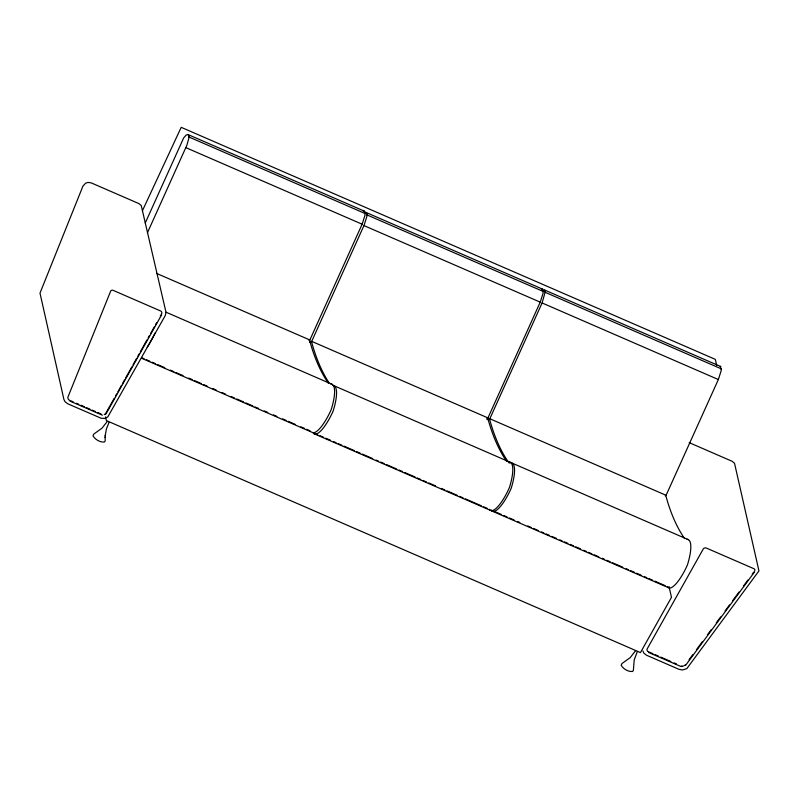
<?xml version="1.0" encoding="UTF-8"?>
<svg xmlns="http://www.w3.org/2000/svg" width="799" height="799" viewBox="0 0 799 799"><rect width="100%" height="100%" fill="white"/><g stroke="black" fill="none" stroke-linecap="round" stroke-linejoin="round"><path stroke-width="1.2" d="M105.108 437.433L105.228 435.285M363.265 211.136L364.654 211.276L365.033 215.111L362.127 224.209L309.862 339.984L309.023 340.544M541.362 289.078L542.751 289.218L543.13 293.043L540.224 302.152L487.959 417.927L487.12 418.486M720.318 366.292L721.257 370.426L718.351 379.535L666.086 495.31L665.247 495.859M105.208 435.685L106.437 428.853L109.024 422.431M147.435 232.769L186.886 145.208L188.774 138.537L188.814 135.56L187.835 134.402L186.007 135.231L183.65 137.937L145.218 223.061M309.463 342.222L311.7 341.363L363.964 225.588L366.871 216.479L366.911 213.503L365.932 212.334L365.103 212.504M487.59 419.595L489.827 418.736L542.092 302.961L545.148 292.174L544.668 290.057L542.231 290.556M142.442 210.706L181.193 127.331L715.315 359.35L716.663 365.273M637.202 651.874L634.186 659.984L633.377 670.381L632.548 671.5C628.164 671.869 623.34 669.033 621.153 665.267L622.012 663.5L630.231 657.587L635.435 650.905M114.257 398.232L105.548 413.692A2.517 2.267 -12.9 0 1 105.098 414.142M115.475 396.074L116.684 393.917M117.892 391.76L121.528 385.278M122.736 383.121L124.554 379.885M125.763 377.727L131.825 366.931M133.034 364.773L136.669 358.302M137.877 356.144L139.086 353.987M140.304 351.82L146.966 339.955M148.175 337.797L149.383 335.64M150.602 333.473L154.227 327.001M155.445 324.843L156.654 322.686M160.289 316.204L161.498 314.047M105.947 414.052L161.658 314.756M107.246 421.463L102.042 428.134L93.833 434.047L92.974 435.815C95.161 439.59 99.975 442.416 104.369 442.047L105.188 440.928L105.138 436.953M689.088 659.664L692.763 654.691M696.438 649.717L702.311 641.757M707.455 634.786L711.13 629.812M716.274 622.85L720.678 616.878M725.083 610.915L729.497 604.943M732.433 600.968L739.045 592.009M743.45 586.047L747.864 580.074M752.268 574.101L753.737 572.114M685.582 665.347L754.636 571.834M685.412 664.638L685.083 665.028A3.406 3.076 -12.9 0 1 684.473 665.547M364.654 211.276L188.394 134.711L188.914 136.989L365.173 213.553M542.751 289.218L366.491 212.644L367.011 214.921L543.27 291.495M720.878 366.601L544.618 290.027L545.138 292.304L721.397 368.878M185.867 147.645L362.127 224.209M363.964 225.588L540.224 302.152M542.092 302.961L718.351 379.535M689.207 442.646L732.164 461.313L734.531 463.31L758.95 570.905L686.85 668.593L682.556 669.981L679.03 669.342L646.391 655.17L643.854 653.153L642.905 650.985M156.494 273.368L309.862 339.984M311.7 341.363L487.959 417.927M489.827 418.736L666.086 495.31M166.282 312.299L332.234 384.389M334.192 385.817L510.451 462.381M512.199 463.14L688.458 539.715M141.813 357.722L144.1 358.711M146.387 359.71L149.822 361.198M152.11 362.197L155.545 363.685M157.832 364.674L164.704 367.66M170.427 370.147L173.862 371.635M176.15 372.634L183.021 375.62M188.744 378.107L192.169 379.595M194.467 380.594L201.328 383.57M203.615 384.569L207.051 386.057M212.774 388.544L216.209 390.032M221.932 392.519L225.368 394.017M231.091 396.504L234.516 397.992M236.814 398.981L243.675 401.967M245.962 402.966L252.834 405.942M255.121 406.941L258.556 408.429M264.279 410.916L267.715 412.414M273.438 414.891L276.873 416.389M282.596 418.876L286.022 420.364M288.309 421.363L295.181 424.339M300.903 426.826L304.339 428.324M306.626 429.313L310.062 430.811M141.503 358.212L312.039 432.289A29.383 8.05 -66.5 0 0 331.176 409.687A37.223 10.197 -66.5 0 0 330.816 383.969M317.732 434.716L313.158 432.718A29.383 8.05 -66.5 0 0 333.123 411.105A37.223 10.197 -66.5 0 0 332.764 385.388M320.019 435.705L323.455 437.203M325.742 438.192L330.327 440.179M333.752 441.677L336.049 442.666M338.337 443.665L341.772 445.153M344.059 446.152L354.357 450.626M356.644 451.615L360.079 453.113M362.366 454.102L372.674 458.576M376.109 460.074L378.396 461.063M380.684 462.062L384.119 463.55M386.406 464.549L396.704 469.023M399.001 470.012L402.426 471.51M404.713 472.499L415.021 476.973M417.308 477.972L420.743 479.46M423.031 480.459L426.466 481.947M428.753 482.936L435.625 485.922M441.348 488.409L444.773 489.897M447.07 490.896L457.368 495.37M459.655 496.369L463.09 497.857M465.378 498.856L481.407 505.807M483.695 506.806L487.12 508.294M501.472 514.526L491.165 510.052A29.383 8.05 -66.5 0 0 511.14 488.439A37.223 10.197 -66.5 0 0 509.063 463.021M503.76 515.525L507.195 517.013M509.482 518.012L514.057 519.999M517.492 521.487L519.779 522.486M527.799 525.962L531.225 527.46M533.522 528.449L538.097 530.436M541.532 531.934L543.819 532.923M546.107 533.922L549.542 535.41M551.829 536.409L556.414 538.396M559.839 539.884L562.136 540.883M564.424 541.872L567.849 543.37M570.146 544.359L573.572 545.857M575.869 546.846L580.444 548.833M583.879 550.331L586.166 551.32M588.454 552.319L591.889 553.807M594.176 554.806L598.761 556.793M602.186 558.281L604.483 559.28M606.771 560.269L610.206 561.767M612.493 562.756L622.791 567.23M626.226 568.728L628.513 569.717M630.801 570.716L634.236 572.204M636.523 573.203L641.108 575.19M644.533 576.678L646.83 577.677M649.118 578.666L652.553 580.164M654.84 581.153L665.138 585.627M313.987 433.707L490.246 510.281M492.004 511.04L668.264 587.615M70.931 400.888L73.168 401.857M76.524 403.315L78.761 404.284M80.989 405.253L84.344 406.711M86.582 407.68L89.927 409.138M92.165 410.107L95.52 411.565M97.758 412.534L101.103 413.992M652.923 653.702L648.059 651.565M655.16 654.681L658.516 656.139M660.743 657.108L670.8 661.472M674.156 662.93L676.393 663.899M69.982 401.108L102.382 415.19M648.618 652.473L681.028 666.556M69.813 400.399L69.353 400.169A3.406 3.076 -12.9 0 1 67.985 396.953L110.701 291.056A1.768 1.598 -12.9 0 1 112.819 290.217L160.779 311.051A2.517 2.267 -12.9 0 1 161.778 313.368M665.857 495.71L666.446 497.867A798.261 218.606 -66.5 0 0 684.623 538.586M309.632 340.394L310.222 342.551A798.261 218.606 -66.5 0 0 328.399 383.27M669.003 586.516L671.48 597.322L640.458 652.593L106.337 420.564L105.508 416.918M489.417 509.293A29.383 8.05 -66.5 0 0 509.382 487.67A37.223 10.197 -66.5 0 0 509.023 461.962M328.958 382.631A798.261 218.606 -66.5 0 1 312.169 343.969L311.59 341.812A19.865 5.443 -66.5 0 0 310.461 342.701M506.606 461.263A798.261 218.606 -66.5 0 1 488.429 420.544L487.849 418.386A19.865 5.443 -66.5 0 0 486.721 419.265M104.839 414.331A2.517 2.267 -12.9 0 1 104.25 414.601M647.58 651.185A2.517 2.267 -12.9 0 1 647.14 648.968L703.28 548.933A2.517 2.267 -12.9 0 1 706.186 547.984L754.136 568.808A1.768 1.598 -12.9 0 1 754.675 570.806M683.754 665.927A3.406 3.076 -12.9 0 1 682.546 666.176M682.146 666.166A3.406 3.076 -12.9 0 1 681.347 666.026M154.916 333.113A29.383 8.05 -66.5 0 1 147.196 347.185M667.425 586.626A29.383 8.05 -66.5 0 0 687.4 565.003A37.223 10.197 -66.5 0 0 687.04 539.295M508.364 462.022A798.261 218.606 -66.5 0 1 490.187 421.303L489.597 419.145A19.865 5.443 -66.5 0 0 488.479 420.024M166.032 312.439L165.273 315.545L107.775 416.978L104.639 418.416L101.203 418.276L67.765 403.805L65.049 401.737L63.92 399.52L40 293.113L82.926 186.147L85.593 183.201L87.97 182.432L91.216 182.871L138.696 203.505L141.243 205.533L166.032 312.439"/></g></svg>
